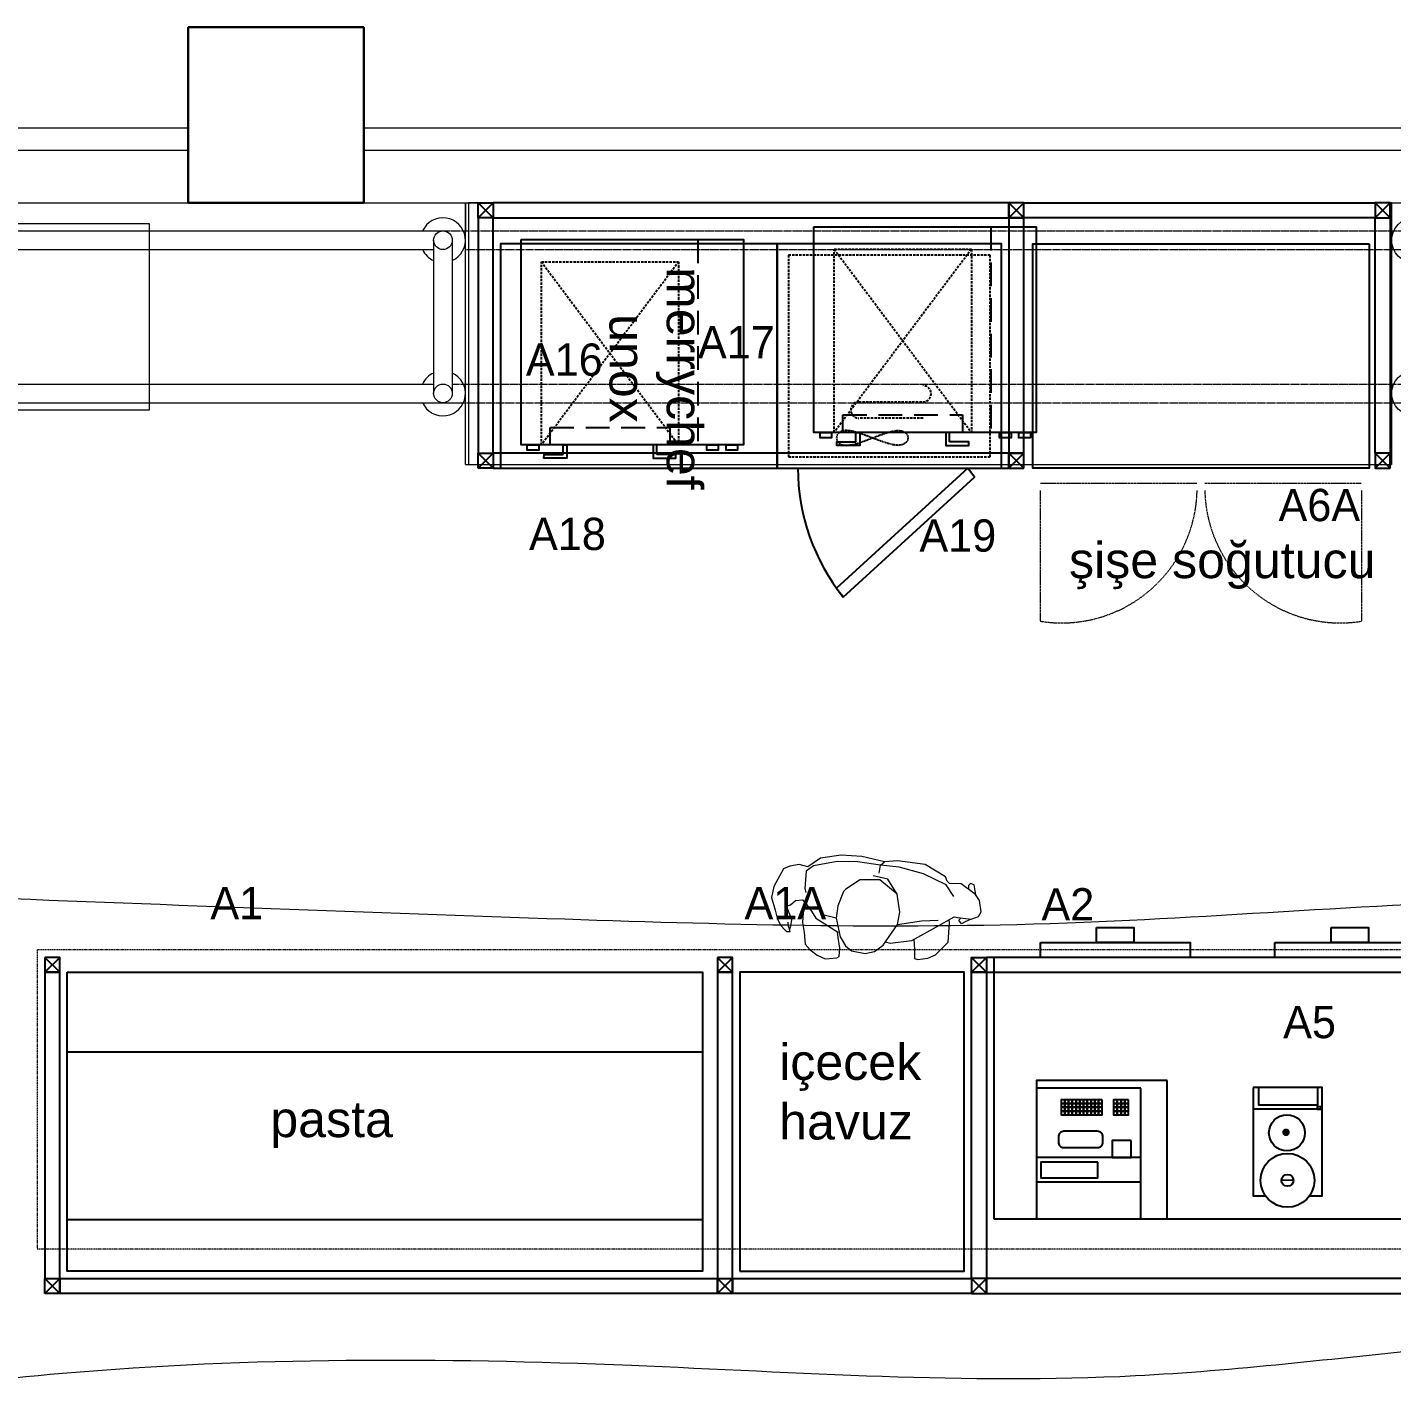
# Model space of a CAD drawing. Header units: millimetres. Extents: x 5421816 to 5431444, y -630403 to -629653.
# Drawn here: x 5425171 to 5425536, y -630032.2 to -629666.2 of the extents above; entities that cross this region are included whole.
import ezdxf
from ezdxf.enums import TextEntityAlignment as Align

# ---------------------------------------------------------------- set-up
doc = ezdxf.new("R2010")
doc.units = ezdxf.units.MM
doc.header["$LTSCALE"] = 0.05
for name, pattern in [('DASHED', [19.05, 12.7, -6.35]), ('DASHED2', [9.525, 6.35, -3.175]), ('DOT', [0.25, 0, -0.25]), ('HIDDENX2', [19.05, 12.7, -6.35])]:
    doc.linetypes.add(name, pattern=pattern)
doc.layers.get('0').update_dxf_attribs({"color": 253})
for name, color, linetype, lineweight in [('-DWG_DETAY4', 7, 'DOT', 18), ('A-ALÇIPAN', 30, 'Continuous', 30), ('TEFRIS', 251, 'Continuous', 9), ('tefriş', 45, 'Continuous', 18)]:
    doc.layers.add(name, color=color, linetype=linetype, lineweight=lineweight)
for name, color, linetype in [('CG TASARIM LOGO', 7, 'Continuous'), ('Kıtc-002 Çizgi', 7, 'Continuous'), ('Kıtc-006 Yazı 001', 1, 'Continuous'), ('Kıtc-040 Detay', 7, 'Continuous'), ('S2000-002 Çizgi', 7, 'Continuous')]:
    doc.layers.add(name, color=color, linetype=linetype)
doc.styles.get("Standard").update_dxf_attribs({"font": 'arial.ttf'})
doc.styles.add('TAKSİM', font='GOTHIC.TTF', dxfattribs={"height": 7})

# ---------------------------------------------------------------- blocks, each defined once
blk = doc.blocks.new('cfcfcfcfc')
for p, q in [((220720.27, -32185.76), (220725.95, -32182.87)), ((220725.95, -32182.87), (220733.39, -32182.48)), ((220726.13, -32185.4), (220732.82, -32184.14)), ((220732.82, -32184.14), (220737.82, -32183.94)), ((220733.39, -32182.48), (220736.78, -32182.96)), ((220736.78, -32182.96), (220742.96, -32181.97)), ((220737.82, -32183.94), (220736.78, -32182.96)), ((220737.82, -32183.94), (220744.06, -32183.48)), ((220738.01, -32186.09), (220737.82, -32183.94)), ((220742.96, -32181.97), (220748.54, -32182.02)), ((220744.06, -32183.48), (220749.41, -32183.76)), ((220748.54, -32182.02), (220753.96, -32183.21)), ((220749.41, -32183.76), (220755.68, -32185.37)), ((220753.96, -32183.21), (220757.21, -32185.81)), ((220711.76, -32190.05), (220712.42, -32187.41)), ((220711.86, -32189.91), (220715.91, -32187.4)), ((220712.42, -32187.41), (220713.48, -32187.12)), ((220713.48, -32187.12), (220713.95, -32187.65)), ((220713.95, -32187.65), (220713.87, -32188.64)), ((220715.91, -32187.4), (220719.01, -32187.54)), ((220719.01, -32187.54), (220719.73, -32186.97)), ((220719.73, -32186.97), (220720.27, -32185.76)), ((220719.9, -32187.92), (220726.13, -32185.4)), ((220732.82, -32191.37), (220735.63, -32187.55)), ((220735.63, -32187.55), (220739.53, -32186.9)), ((220755.68, -32185.37), (220757.54, -32186.92)), ((220757.21, -32185.81), (220759.54, -32185.27)), ((220757.54, -32186.92), (220757.57, -32191.65)), ((220759.54, -32185.27), (220762.03, -32185.97)), ((220762.03, -32185.97), (220763.6, -32186.72)), ((220763.6, -32186.72), (220765.87, -32191.71)), ((220710.04, -32194.43), (220710.72, -32191.49)), ((220710.72, -32191.49), (220711.86, -32189.91)), ((220717.66, -32190.89), (220719.9, -32187.92)), ((220731.79, -32196.08), (220732.82, -32191.37)), ((220732.82, -32191.37), (220737.74, -32187.9)), ((220737.74, -32187.9), (220743.03, -32188.23)), ((220743.03, -32188.23), (220746.69, -32191.13)), ((220746.69, -32191.13), (220747.21, -32191.69)), ((220710.72, -32195.72), (220710.04, -32194.43)), ((220747.21, -32191.69), (220748.4, -32195.57)), ((220758, -32194.72), (220755.84, -32196.85)), ((220757.57, -32191.65), (220757.22, -32192.69)), ((220759.79, -32195.03), (220758, -32194.72)), ((220761.12, -32196.22), (220759.79, -32195.03)), ((220766.29, -32194.64), (220765.03, -32197.92)), ((220765.87, -32191.71), (220766.29, -32194.64)), ((220712.55, -32196.65), (220710.72, -32195.72)), ((220716.24, -32196.41), (220712.55, -32196.65)), ((220712.55, -32196.65), (220713.95, -32197.3)), ((220713.95, -32197.3), (220715.1, -32198.01)), ((220715.1, -32198.01), (220715.89, -32197.13)), ((220715.89, -32197.13), (220715.25, -32196.46)), ((220717.13, -32196.35), (220716.24, -32196.41)), ((220721.71, -32199.36), (220717.13, -32196.35)), ((220718.27, -32203.17), (220718.29, -32197.97)), ((220718.29, -32197.97), (220718.43, -32197.21)), ((220725.8, -32197.99), (220721.34, -32197.51)), ((220732.12, -32199.48), (220725.8, -32197.99)), ((220732.12, -32199.48), (220731.79, -32196.08)), ((220748.4, -32195.57), (220748.63, -32198.89)), ((220748.63, -32198.89), (220752.64, -32198.19)), ((220755.84, -32196.85), (220754.1, -32199.32)), ((220757.37, -32195.35), (220757.51, -32198.02)), ((220757.51, -32198.02), (220757.57, -32200.7)), ((220760.41, -32200.14), (220762.16, -32196.71)), ((220762.16, -32196.71), (220761.12, -32196.22)), ((220765.03, -32197.92), (220764.41, -32200.08)), ((220728.05, -32203.45), (220721.71, -32199.36)), ((220735.6, -32205.2), (220732.12, -32199.48)), ((220748.63, -32198.89), (220747.18, -32203.81)), ((220754.1, -32199.32), (220747.99, -32202.58)), ((220757.57, -32200.7), (220756.86, -32203.33)), ((220760.56, -32201.83), (220760.41, -32200.14)), ((220760.79, -32202.66), (220760.56, -32201.83)), ((220760.79, -32203.02), (220761.2, -32201.95)), ((220761.2, -32201.95), (220761.39, -32200.94)), ((220763.35, -32201.83), (220762.05, -32203.07)), ((220764.41, -32200.08), (220763.35, -32201.83)), ((220719.53, -32204.62), (220718.27, -32203.17)), ((220721.43, -32206.8), (220719.53, -32204.62)), ((220727.17, -32205.71), (220726.94, -32208.16)), ((220727.48, -32203.09), (220727.17, -32205.71)), ((220733.77, -32204.54), (220728.05, -32203.45)), ((220735.09, -32204.35), (220733.77, -32204.54)), ((220737.75, -32207.08), (220735.6, -32205.2)), ((220745.57, -32206.15), (220743.91, -32207.34)), ((220747.18, -32203.81), (220745.57, -32206.15)), ((220747.09, -32206.86), (220747.73, -32204.04)), ((220747.99, -32202.58), (220747.52, -32202.65)), ((220747.73, -32204.04), (220747.99, -32202.58)), ((220756.86, -32203.33), (220756.39, -32206.48)), ((220760.68, -32203.4), (220760.79, -32203.02)), ((220761.57, -32203.4), (220760.68, -32203.4)), ((220762.05, -32203.07), (220761.57, -32203.4)), ((220723.43, -32207.88), (220721.43, -32206.8)), ((220726.08, -32208.45), (220723.43, -32207.88)), ((220726.94, -32208.16), (220726.08, -32208.45)), ((220740.21, -32207.84), (220737.75, -32207.08)), ((220743.91, -32207.34), (220740.21, -32207.84)), ((220747.11, -32209.07), (220747.09, -32206.86)), ((220747.74, -32209.48), (220747.11, -32209.07)), ((220749.72, -32209.8), (220747.74, -32209.48)), ((220750.82, -32210.02), (220749.72, -32209.8)), ((220752.98, -32209.19), (220750.82, -32210.02)), ((220754.96, -32207.88), (220752.98, -32209.19)), ((220756.39, -32206.48), (220754.96, -32207.88))]:
    blk.add_line(p, q)
blk = doc.blocks.new('A$C290C7E64')
at = {"layer": 'Kıtc-002 Çizgi'}
for points in [[(0, 0), (35, 0), (35, 37), (0, 37)], [(7, 2), (35, 2), (35, 37), (7, 37)], [(18.58, 21.8), (33.83, 21.8), (33.83, 26.01), (18.58, 26.01)], [(9.63, 16.02), (14.71, 16.02), (14.71, 20.57), (9.63, 20.57)], [(10.34, 8.15), (11.34, 8.15), (11.34, 9.15), (10.34, 9.15)], [(10.34, 7.15), (11.34, 7.15), (11.34, 8.15), (10.34, 8.15)], [(11.34, 8.15), (12.34, 8.15), (12.34, 9.15), (11.34, 9.15)], [(11.34, 7.15), (12.34, 7.15), (12.34, 8.15), (11.34, 8.15)], [(12.34, 8.15), (13.34, 8.15), (13.34, 9.15), (12.34, 9.15)], [(12.34, 7.15), (13.34, 7.15), (13.34, 8.15), (12.34, 8.15)], [(13.34, 8.15), (14.34, 8.15), (14.34, 9.15), (13.34, 9.15)], [(13.34, 7.15), (14.34, 7.15), (14.34, 8.15), (13.34, 8.15)], [(17.37, 8.15), (18.37, 8.15), (18.37, 9.15), (17.37, 9.15)], [(17.37, 7.15), (18.37, 7.15), (18.37, 8.15), (17.37, 8.15)], [(18.37, 8.15), (19.37, 8.15), (19.37, 9.15), (18.37, 9.15)], [(18.37, 7.15), (19.37, 7.15), (19.37, 8.15), (18.37, 8.15)], [(19.37, 8.15), (20.37, 8.15), (20.37, 9.15), (19.37, 9.15)], [(19.37, 7.15), (20.37, 7.15), (20.37, 8.15), (19.37, 8.15)], [(20.37, 8.15), (21.37, 8.15), (21.37, 9.15), (20.37, 9.15)], [(20.37, 7.15), (21.37, 7.15), (21.37, 8.15), (20.37, 8.15)], [(21.37, 8.15), (22.37, 8.15), (22.37, 9.15), (21.37, 9.15)], [(21.37, 7.15), (22.37, 7.15), (22.37, 8.15), (21.37, 8.15)], [(22.37, 8.15), (23.37, 8.15), (23.37, 9.15), (22.37, 9.15)], [(22.37, 7.15), (23.37, 7.15), (23.37, 8.15), (22.37, 8.15)], [(23.37, 8.15), (24.37, 8.15), (24.37, 9.15), (23.37, 9.15)], [(23.37, 7.15), (24.37, 7.15), (24.37, 8.15), (23.37, 8.15)], [(24.37, 8.15), (25.37, 8.15), (25.37, 9.15), (24.37, 9.15)], [(24.37, 7.15), (25.37, 7.15), (25.37, 8.15), (24.37, 8.15)], [(25.37, 8.15), (26.37, 8.15), (26.37, 9.15), (25.37, 9.15)], [(25.37, 7.15), (26.37, 7.15), (26.37, 8.15), (25.37, 8.15)], [(26.37, 8.15), (27.37, 8.15), (27.37, 9.15), (26.37, 9.15)], [(26.37, 7.15), (27.37, 7.15), (27.37, 8.15), (26.37, 8.15)], [(27.37, 8.15), (28.37, 8.15), (28.37, 9.15), (27.37, 9.15)], [(27.37, 7.15), (28.37, 7.15), (28.37, 8.15), (27.37, 8.15)], [(10.34, 6.15), (11.34, 6.15), (11.34, 7.15), (10.34, 7.15)], [(10.34, 5.15), (11.34, 5.15), (11.34, 6.15), (10.34, 6.15)], [(11.34, 6.15), (12.34, 6.15), (12.34, 7.15), (11.34, 7.15)], [(11.34, 5.15), (12.34, 5.15), (12.34, 6.15), (11.34, 6.15)], [(12.34, 6.15), (13.34, 6.15), (13.34, 7.15), (12.34, 7.15)], [(12.34, 5.15), (13.34, 5.15), (13.34, 6.15), (12.34, 6.15)], [(13.34, 6.15), (14.34, 6.15), (14.34, 7.15), (13.34, 7.15)], [(13.34, 5.15), (14.34, 5.15), (14.34, 6.15), (13.34, 6.15)], [(17.37, 6.15), (18.37, 6.15), (18.37, 7.15), (17.37, 7.15)], [(17.37, 5.15), (18.37, 5.15), (18.37, 6.15), (17.37, 6.15)], [(18.37, 6.15), (19.37, 6.15), (19.37, 7.15), (18.37, 7.15)], [(18.37, 5.15), (19.37, 5.15), (19.37, 6.15), (18.37, 6.15)], [(19.37, 6.15), (20.37, 6.15), (20.37, 7.15), (19.37, 7.15)], [(19.37, 5.15), (20.37, 5.15), (20.37, 6.15), (19.37, 6.15)], [(20.37, 6.15), (21.37, 6.15), (21.37, 7.15), (20.37, 7.15)], [(20.37, 5.15), (21.37, 5.15), (21.37, 6.15), (20.37, 6.15)], [(21.37, 6.15), (22.37, 6.15), (22.37, 7.15), (21.37, 7.15)], [(21.37, 5.15), (22.37, 5.15), (22.37, 6.15), (21.37, 6.15)], [(22.37, 6.15), (23.37, 6.15), (23.37, 7.15), (22.37, 7.15)], [(22.37, 5.15), (23.37, 5.15), (23.37, 6.15), (22.37, 6.15)], [(23.37, 6.15), (24.37, 6.15), (24.37, 7.15), (23.37, 7.15)], [(23.37, 5.15), (24.37, 5.15), (24.37, 6.15), (23.37, 6.15)], [(24.37, 6.15), (25.37, 6.15), (25.37, 7.15), (24.37, 7.15)], [(24.37, 5.15), (25.37, 5.15), (25.37, 6.15), (24.37, 6.15)], [(25.37, 6.15), (26.37, 6.15), (26.37, 7.15), (25.37, 7.15)], [(25.37, 5.15), (26.37, 5.15), (26.37, 6.15), (25.37, 6.15)], [(26.37, 6.15), (27.37, 6.15), (27.37, 7.15), (26.37, 7.15)], [(26.37, 5.15), (27.37, 5.15), (27.37, 6.15), (26.37, 6.15)], [(27.37, 6.15), (28.37, 6.15), (28.37, 7.15), (27.37, 7.15)], [(27.37, 5.15), (28.37, 5.15), (28.37, 6.15), (27.37, 6.15)]]:
    blk.add_lwpolyline(points, close=True, dxfattribs=at)
for points in [[(7, 27.23), (35, 27.23)], [(7, 20.57), (35, 20.57)]]:
    blk.add_lwpolyline(points, dxfattribs=at)
blk.add_lwpolyline([(18.68, 13.56), (27.6, 13.56, 0.414214), (29.1, 15.06), (29.1, 16.45, 0.414214), (27.6, 17.95), (18.68, 17.95, 0.414214), (17.18, 16.45), (17.18, 15.06, 0.414214)], format="xyb", close=True, dxfattribs=at)
blk = doc.blocks.new('A$C1C4536AD')
at = {"layer": 'Kıtc-002 Çizgi'}
for points in [[(0, 29), (0, 0), (18.5, 0)], [(3.39, 29), (0, 29), (0, 26.84)], [(18.5, 26.95), (18.5, 29), (15.2, 29)], [(18.5, 0), (18.5, 29)], [(7.82, 24.81), (10.92, 24.88)], [(0, 5.79), (18.5, 5.79)], [(1.26, 0), (1.26, 4.77), (16.97, 4.77), (16.97, 0)]]:
    blk.add_lwpolyline(points, dxfattribs=at)
at = {"layer": 'Kıtc-002 Çizgi', "const_width": 1}
blk.add_lwpolyline([(9.18, 12.02, 1), (10.18, 12.02, 1)], format="xyb", close=True, dxfattribs=at)
at = {"layer": 'Kıtc-002 Çizgi'}
blk.add_lwpolyline([(0.33, 5.24), (1.35, 5.24), (1.35, 5.79), (0.33, 5.79)], close=True, dxfattribs=at)
for centre, radius in [((9.3, 24.88), 7.2), ((9.3, 24.88), 1.6), ((9.43, 12.15), 4.82)]:
    blk.add_circle(centre, radius, dxfattribs=at)
blk = doc.blocks.new('A$C470016F2')
at = {"layer": 'Kıtc-002 Çizgi'}
for points in [[(25, 8), (15, 8), (15, 4), (25, 4)], [(40, 4), (0, 4), (0, 0), (40, 0)]]:
    blk.add_lwpolyline(points, close=True, dxfattribs=at)
blk = doc.blocks.new('A$C14D17327')
at = {"layer": 'Kıtc-002 Çizgi', "color": 1, "elevation": 0}
blk.add_lwpolyline([(0, 4), (4, 4), (4, 0), (0, 0)], close=True, dxfattribs=at)
for points in [[(0, 4), (4, 0)], [(0, 0), (4, 4)]]:
    blk.add_lwpolyline(points, dxfattribs=at)
blk = doc.blocks.new('A$C37970E4B')
at = {"layer": 'Kıtc-002 Çizgi', "linetype": 'HIDDENX2', "ltscale": 10}
blk.add_line((47.35, 58.54), (47.35, 3.54), dxfattribs=at)
at = {"layer": 'Kıtc-002 Çizgi', "linetype": 'DASHED'}
for p, q in [((5.44, 52.59), (42.17, 3.54)), ((42.17, 52.59), (5.44, 3.54))]:
    blk.add_line(p, q, dxfattribs=at)
at = {"layer": 'Kıtc-002 Çizgi'}
for points in [[(0, 58.54), (59.5, 58.54), (59.5, 3.54), (0, 3.54)], [(1.67, 3.54), (4.73, 3.54), (4.73, 2.12), (1.67, 2.12)], [(49.71, 3.53), (52.78, 3.53), (52.78, 2.12), (49.71, 2.12)], [(54.9, 3.53), (57.96, 3.53), (57.96, 2.12), (54.9, 2.12)]]:
    blk.add_lwpolyline(points, close=True, dxfattribs=at)
at = {"layer": 'Kıtc-002 Çizgi', "linetype": 'DASHED'}
blk.add_lwpolyline([(5.44, 52.59), (42.17, 52.59), (42.17, 3.54), (5.44, 3.54)], close=True, dxfattribs=at)
at = {"layer": 'Kıtc-002 Çizgi', "linetype": 'HIDDENX2', "ltscale": 10}
blk.add_lwpolyline([(7.79, 8.25), (39.81, 8.25), (39.81, 3.54), (7.79, 3.54)], close=True, dxfattribs=at)
at = {"layer": 'Kıtc-002 Çizgi'}
for points in [[(11.27, 0), (6.14, 0), (6.15, 1), (11.27, 1)], [(11.27, 1), (11.27, 3.53), (12.27, 3.53), (12.27, 0), (11.27, 0)], [(36.33, 1), (36.33, 3.53), (35.33, 3.53), (35.33, 0), (36.33, 0)], [(36.33, 0), (41.46, 0), (41.45, 1), (36.33, 1)]]:
    blk.add_lwpolyline(points, dxfattribs=at)
blk = doc.blocks.new('A$C02B42A58')
at = {"layer": 'Kıtc-002 Çizgi'}
for points in [[(60, 0), (60, 60), (0, 60), (0, 0)], [(94.56, 17.64), (62.44, 52.78), (60, 51.03), (92.13, 15.89)]]:
    blk.add_lwpolyline(points, close=True, dxfattribs=at)
at = {"layer": 'Kıtc-002 Çizgi', "linetype": 'DASHED'}
blk.add_lwpolyline([(57, 3), (57, 57), (3, 57), (3, 3)], close=True, dxfattribs=at)
for points in [[(42.28, 21.86), (42.28, 39.03, 1), (37.93, 39.03)], [(46.62, 39.03), (46.62, 21.86, -1), (42.28, 21.86)]]:
    blk.add_lwpolyline(points, format="xyb", dxfattribs=at)
at = {"layer": 'Kıtc-002 Çizgi', "linetype": 'DASHED', "ltscale": 0.1}
blk.add_lwpolyline([(53.93, 18.47), (53.76, 19.93), (53.31, 21.63), (52.67, 23.49), (51.93, 25.44), (51.2, 27.39), (50.56, 29.25), (50.1, 30.96), (49.93, 32.41), (50.1, 33.56), (50.56, 34.37), (51.2, 34.86), (51.93, 35.03), (52.67, 34.86), (53.31, 34.37), (53.76, 33.56), (53.93, 32.41), (53.76, 30.96), (53.31, 29.25), (52.67, 27.39), (51.93, 25.44), (51.2, 23.49), (50.56, 21.63), (50.1, 19.93), (49.93, 18.47), (50.1, 17.33), (50.56, 16.51), (51.2, 16.02), (51.93, 15.86), (52.67, 16.02), (53.31, 16.51), (53.76, 17.33)], close=True, dxfattribs=at)
at = {"layer": 'Kıtc-002 Çizgi'}
blk.add_arc((60, 60.53), 55, 270, 308.867, dxfattribs=at)
blk = doc.blocks.new('A$C2B571010')
at = {"layer": '-DWG_DETAY4', "color": 0}
for p, q in [((30.52, 37.46), (72.52, 37.46)), ((74.52, 37.46), (116.52, 37.46))]:
    blk.add_line(p, q, dxfattribs=at)
for points in [[(30.52, 35.46), (30.52, 0.46, 0.454885), (72.49, 35.46, 0.414214)], [(116.52, 35.46), (116.52, 0.46, -0.454885), (74.55, 35.46, -0.414214)]]:
    blk.add_lwpolyline(points, format="xyb", dxfattribs=at)
blk.add_lwpolyline([(118.52, 101.46), (118.52, 41.46), (28.52, 41.46), (28.52, 101.46)], close=True)

msp = doc.modelspace()

# ---------------------------------------------------------------- linework, layer by layer
for points in [[(5425181.64, -629919.18), (5425351.64, -629919.18), (5425351.64, -629999.18), (5425181.64, -629999.18)], [(5425361.64, -629999.18), (5425421.64, -629999.18), (5425421.64, -629919.18), (5425361.64, -629919.18)], [(5425181.64, -629940.51), (5425351.64, -629940.51), (5425351.64, -629985.47), (5425181.64, -629985.47)]]:
    msp.add_lwpolyline(points, close=True)
at = {"layer": 'A-ALÇIPAN'}
for p, q in [((5425214.05, -629713.18), (5425214.05, -629666.18)), ((5425214.05, -629666.18), (5425261.05, -629666.18)), ((5425261.05, -629666.18), (5425261.05, -629713.18)), ((5425261.05, -629713.18), (5425214.05, -629713.18))]:
    msp.add_line(p, q, dxfattribs=at)
at = {"layer": 'CG TASARIM LOGO'}
msp.add_lwpolyline([(5425297.62, -629784.18), (5425371.62, -629784.18), (5425371.62, -629724.18), (5425297.62, -629724.18)], close=True, dxfattribs=at)
at = {"layer": 'Kıtc-002 Çizgi', "color": 1}
for points in [[(5425433.62, -629717.18), (5425433.62, -629713.18), (5425295.62, -629713.18), (5425295.62, -629717.18)], [(5425437.62, -629717.18), (5425437.62, -629713.18), (5425531.62, -629713.18), (5425531.62, -629717.18)], [(5425291.62, -629717.18), (5425291.62, -629780.18), (5425295.62, -629780.18), (5425295.62, -629717.18)], [(5425433.62, -629717.18), (5425433.62, -629780.18), (5425437.62, -629780.18), (5425437.62, -629717.18)], [(5425535.62, -629717.18), (5425535.62, -629780.18), (5425531.62, -629780.18), (5425531.62, -629717.18)], [(5425295.62, -629780.18), (5425295.62, -629784.18), (5425433.62, -629784.18), (5425433.62, -629780.18)], [(5425427.64, -629915.18), (5425427.64, -629919.18), (5425551.64, -629919.18), (5425551.64, -629915.18)], [(5425179.64, -630001.18), (5425179.64, -629919.18), (5425175.64, -629919.18), (5425175.64, -630001.18)], [(5425359.64, -630001.18), (5425359.64, -629919.18), (5425355.64, -629919.18), (5425355.64, -630001.18)], [(5425423.64, -630001.18), (5425423.64, -629919.18), (5425427.64, -629919.18), (5425427.64, -630001.18)], [(5425355.64, -630001.18), (5425355.64, -630005.18), (5425179.64, -630005.18), (5425179.64, -630001.18)], [(5425359.64, -630001.18), (5425423.64, -630001.18), (5425423.64, -630005.18), (5425359.64, -630005.18)], [(5425551.64, -630005.18), (5425551.64, -630001.18), (5425427.64, -630001.18), (5425427.64, -630005.18)]]:
    msp.add_lwpolyline(points, close=True, dxfattribs=at)
at = {"layer": 'S2000-002 Çizgi'}
msp.add_lwpolyline([(5425429.64, -629985.18), (5425549.64, -629985.18), (5425549.64, -629915.18), (5425429.64, -629915.18)], close=True, dxfattribs=at)
at = {"layer": 'TEFRIS', "linetype": 'ByBlock'}
for p, q in [((5425214.05, -629693.18), (5424779.55, -629693.18)), ((5425823.05, -629693.18), (5425261.05, -629693.18)), ((5425214.05, -629699.18), (5424785.55, -629699.18)), ((5425823.05, -629699.18), (5425261.05, -629699.18)), ((5424785.55, -629713.18), (5425214.05, -629713.18)), ((5425261.05, -629713.18), (5425762.55, -629713.18)), ((5424803.05, -629720.68), (5425282.19, -629720.68)), ((5424805.55, -629725.68), (5425279.69, -629725.68)), ((5425279.69, -629723.18), (5425279.69, -629764.18)), ((5425284.69, -629723.18), (5425284.69, -629764.18)), ((5424805.55, -629761.68), (5425279.69, -629761.68)), ((5424803.05, -629766.68), (5425282.19, -629766.68)), ((5425282.19, -629766.68), (5425288.19, -629766.68))]:
    msp.add_line(p, q, dxfattribs=at)
at = {"layer": 'TEFRIS', "linetype": 'DASHED2', "ltscale": 0.5}
for p, q in [((5425282.19, -629720.68), (5425542.05, -629720.68)), ((5425288.19, -629725.68), (5425539.55, -629725.68)), ((5425284.69, -629761.68), (5425539.55, -629761.68)), ((5425288.19, -629766.68), (5425547.5, -629766.68))]:
    msp.add_line(p, q, dxfattribs=at)
at = {"layer": 'TEFRIS', "linetype": 'DASHED2'}
for p, q in [((5425173.64, -629913.18), (5425173.64, -629993.18)), ((5425873.64, -629913.18), (5425173.64, -629913.18)), ((5425173.64, -629993.18), (5425873.64, -629993.18))]:
    msp.add_line(p, q, dxfattribs=at)
at = {"layer": 'TEFRIS', "linetype": 'ByBlock'}
for centre, radius in [((5425542.05, -629723.18), 6), ((5425282.19, -629723.18), 2.5), ((5425542.05, -629764.18), 6), ((5425282.19, -629764.18), 2.5)]:
    msp.add_circle(centre, radius, dxfattribs=at)
for centre, start, end in [((5425282.19, -629723.18), 294.6243, 155.3757), ((5425282.19, -629723.18), 204.6243, 245.3757), ((5425282.19, -629764.18), 204.6243, 65.3757), ((5425282.19, -629764.18), 114.6243, 155.3757)]:
    msp.add_arc(centre, 6, start, end, dxfattribs=at)
at = {"layer": 'tefriş'}
for p, q in [((5425288.19, -629713.18), (5425288.19, -629720.68)), ((5425288.19, -629783.18), (5425288.19, -629713.18)), ((5425288.19, -629713.18), (5425536.05, -629713.18)), ((5425536.05, -629713.18), (5425536.05, -629783.18)), ((5424816.05, -629718.68), (5425203.55, -629718.68)), ((5425203.55, -629718.68), (5425203.55, -629768.68)), ((5425203.55, -629768.68), (5424816.05, -629768.68)), ((5425288.19, -629783.18), (5425536.05, -629783.18))]:
    msp.add_line(p, q, dxfattribs=at)
msp.add_lwpolyline([(5425289.05, -629783.18), (5425536.05, -629783.18), (5425536.05, -629713.18), (5425289.05, -629713.18)], close=True, dxfattribs=at)
for points, knots in [([(5425153.15, -629898.9), (5425154.41, -629898.95), (5425155.66, -629899), (5425156.91, -629899.05), (5425209.86, -629901.11), (5425309.34, -629904.99), (5425445.75, -629908.79), (5425579.09, -629896.39), (5425695.47, -629905.84), (5425790.53, -629899.34), (5425878.36, -629902.99), (5425925.14, -629880.63), (5425956.65, -629858.63), (5425960.71, -629827.42), (5425963.22, -629808.08)], [-3.762692, -3.762692, -3.762692, -3.762692, 0, 0, 0, 158.01604, 296.886529, 421.042842, 521.103896, 644.592276, 746.817342, 766.715717, 800.621822, 855.90098, 855.90098, 855.90098, 855.90098]), ([(5425128.36, -630032.25), (5425145.68, -630030.05), (5425213.41, -630022.08), (5425325.89, -630022.45), (5425448.14, -630031.38), (5425568.98, -630016.68), (5425686.7, -630008.76), (5425776.45, -630019.69), (5425813.16, -630023.58), (5425814.45, -630023.69)], [21.625108, 21.625108, 21.625108, 21.625108, 73.952201, 226.210761, 359.241381, 436.844606, 575.951427, 706.871357, 710.7455, 710.7455, 710.7455, 710.7455])]:
    msp.add_open_spline(points, degree=3, knots=knots, dxfattribs=at)

# ---------------------------------------------------------------- block references
at = {"xscale": -1}
for p in [(5425482.09, -629915.18), (5425544.83, -629915.18)]:
    msp.add_blockref('A$C470016F2', p, dxfattribs=at)
at = {"layer": 'CG TASARIM LOGO'}
for name, p in [('A$C37970E4B', (5425381.43, -629778.16, 0)), ('A$C37970E4B', (5425303.08, -629781.53)), ('A$C2B571010', (5425411.5, -629825.64))]:
    msp.add_blockref(name, p, dxfattribs=at)
at = {"layer": 'CG TASARIM LOGO', "rotation": 270}
msp.add_blockref('A$C02B42A58', (5425371.62, -629724.18), dxfattribs=at)
at = {"layer": 'Kıtc-002 Çizgi', "rotation": 180}
for name, p in [('A$C290C7E64', (5425475.97, -629948.17)), ('A$C1C4536AD', (5425517.47, -629949.99))]:
    msp.add_blockref(name, p, dxfattribs=at)
at = {"layer": 'Kıtc-040 Detay'}
for p, rotation in [((5425295.62, -629717.18, 0), 89.99999999999999), ((5425295.62, -629784.18, 0), 89.99999999999999), ((5425423.64, -629915.18, 0), 270), ((5425179.64, -630005.18, 0), 90.00000000000001), ((5425359.64, -630005.18, 0), 90.00000000000001)]:
    msp.add_blockref('A$C14D17327', p, dxfattribs=dict(at, rotation=rotation))
at = {"layer": 'Kıtc-040 Detay', "xscale": -1}
for p, rotation in [((5425433.62, -629717.18, 0), 270), ((5425531.62, -629717.18, 0), 270), ((5425433.62, -629784.18, 0), 270), ((5425531.62, -629784.18, 0), 270), ((5425179.64, -629915.18, 0), 90), ((5425359.64, -629915.18, 0), 90), ((5425423.64, -630005.18, 0), 270)]:
    msp.add_blockref('A$C14D17327', p, dxfattribs=dict(at, rotation=rotation))
at = {"layer": 'tefriş', "xscale": -1, "rotation": 355.8969034855229}
msp.add_blockref('cfcfcfcfc', (5647874.12, -613583.14), dxfattribs=at)

# ---------------------------------------------------------------- texts
at = {"layer": '-DWG_DETAY4', "color": 0, "style": 'TAKSİM'}
for s, p in [('A1', (5425227.02, -629904.95, 0)), ('A1A', (5425373.8, -629904.95, 0)), ('A2', (5425449.4, -629905.29)), ('A5', (5425514.08, -629936.81))]:
    msp.add_text(s, height=8.64, dxfattribs=at).set_placement(p, align=Align.CENTER)
at = {"layer": 'CG TASARIM LOGO', "style": 'TAKSİM'}
for s, p in [('A17', (5425360.68, -629754.8)), ('A16', (5425314.65, -629759.46, 0)), ('A6A', (5425516.7, -629798.39, 0)), ('A18', (5425315.5, -629806.12)), ('A19', (5425419.96, -629806.56))]:
    msp.add_text(s, height=8.64, dxfattribs=at).set_placement(p, align=Align.CENTER)
at = {"layer": 'Kıtc-006 Yazı 001'}
for s, p in [('merrychef', (5425342.06, -629730.36, 0)), ('unox', (5425326.76, -629742.97))]:
    msp.add_text(s, height=9.6, rotation=270, dxfattribs=at).set_placement(p)
for s, p in [('şişe soğutucu', (5425449.72, -629813.65)), ('içecek', (5425372.15, -629947.97)), ('pasta', (5425235.99, -629963.3)), ('havuz', (5425372.15, -629963.93))]:
    msp.add_text(s, height=9.6, dxfattribs=at).set_placement(p)

doc.saveas('drawing.dxf')
